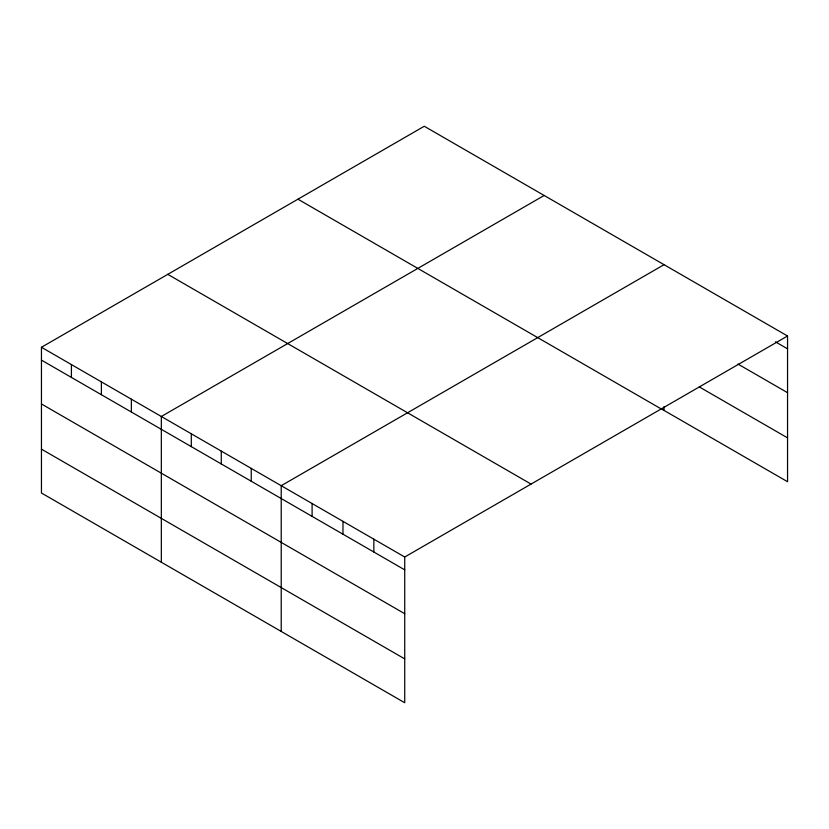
<?xml version="1.0" encoding="UTF-8"?>
<svg xmlns="http://www.w3.org/2000/svg" width="829" height="829" viewBox="0 0 829 829"><rect width="100%" height="100%" fill="white"/><g stroke="black" fill="none" stroke-linecap="round" stroke-linejoin="round"><path stroke-width="1.24" d="M787.55 335.994L424.272 126.257L41.45 347.278L41.45 493.006L404.728 702.743L404.728 557.015L787.55 335.994L787.55 481.722L660.703 408.49M544.156 195.468L161.334 416.49L161.334 562.217M664.039 264.689L281.218 485.701L281.218 631.429M775.416 341.828L787.55 348.833M737.924 364.035L787.55 392.687M699.324 386.936L787.55 437.867M297.943 199.198L661.221 408.935M167.779 274.337L531.057 484.084M41.45 347.278L404.728 557.015M41.45 360.118L404.728 569.855M41.45 403.972L404.728 613.709M41.45 449.152L404.728 658.889M664.039 406.542L664.039 410.417M373.848 539.192L373.848 552.021M342.978 521.358L342.978 534.197M312.098 503.535L312.098 516.374M251.249 468.406L251.249 481.234M221.27 451.1L221.27 463.939M191.302 433.795L191.302 446.634M131.365 399.184L131.365 412.023M101.387 381.879L101.387 394.718M71.418 364.584L71.418 377.413"/></g></svg>
